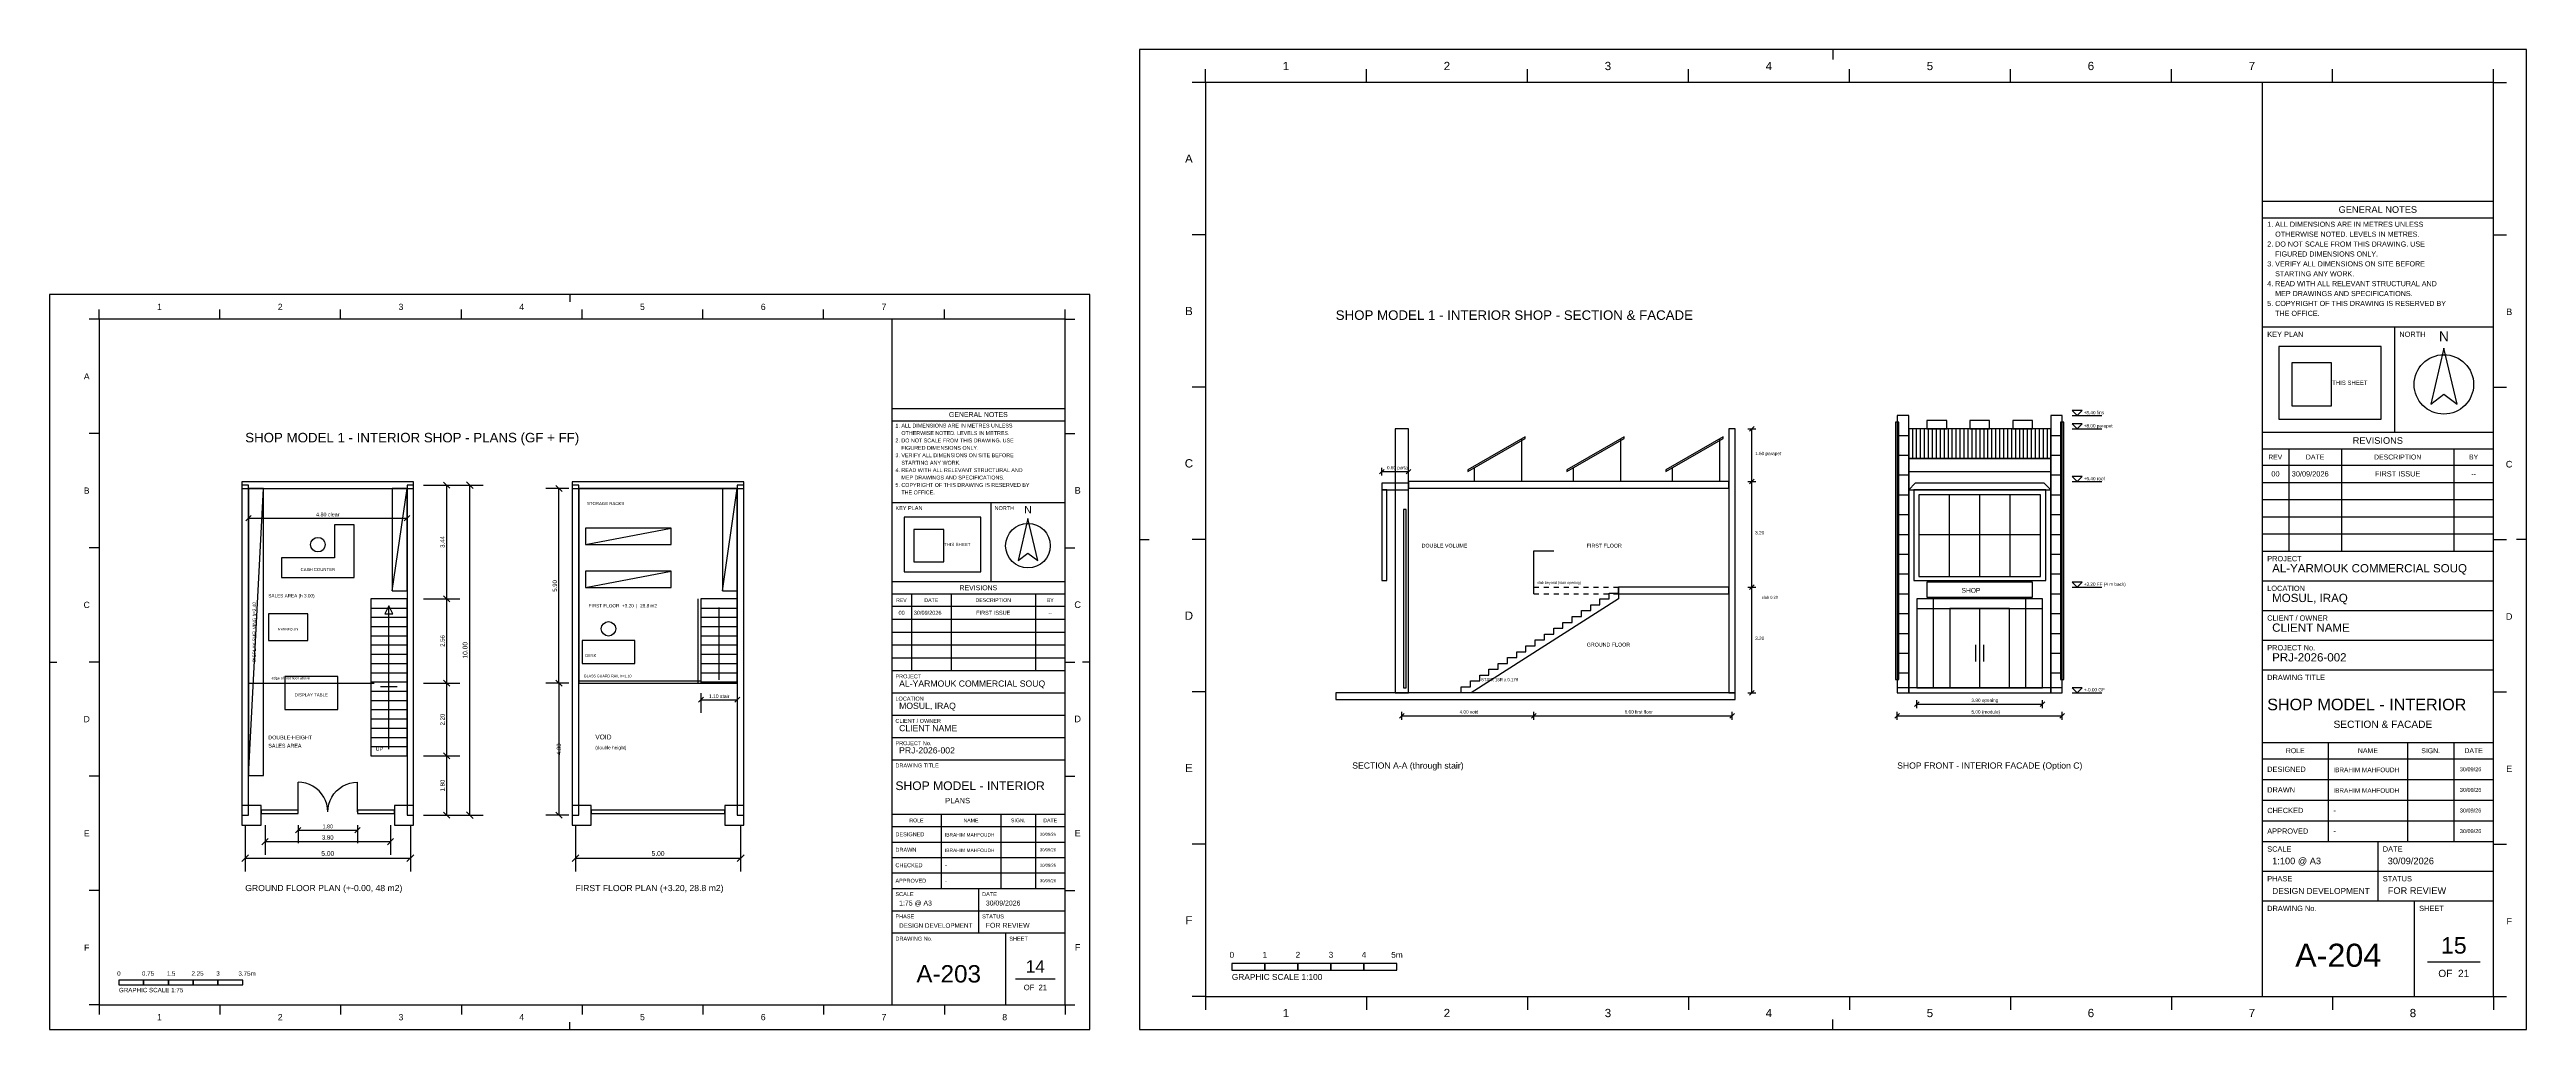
# Model space of a CAD drawing. Header units: metres. Extents: x 0 to 3661, y -5 to 371.
# Drawn here: x 3036 to 3111, y 0 to 29.7 of the extents above; entities that cross this region are included whole.
import ezdxf
from ezdxf.enums import TextEntityAlignment as Align

# ---------------------------------------------------------------- set-up
doc = ezdxf.new("R2010")
doc.units = ezdxf.units.M
doc.header["$MEASUREMENT"] = 0
for name, color, linetype in [('A-DOOR', 4, 'Continuous'), ('A-FURN', 32, 'Continuous'), ('A-GLAZ', 4, 'Continuous'), ('A-RAIL', 3, 'Continuous'), ('A-SLAB', 9, 'Continuous'), ('A-STAIR', 8, 'Continuous'), ('A-VOID', 6, 'Continuous'), ('A-WALL', 7, 'Continuous'), ('A3_FRAME', 7, 'Continuous'), ('A3_SHEET', 7, 'Continuous'), ('DIM', 1, 'Continuous'), ('F-CANOPY', 250, 'Continuous'), ('F-DIM', 8, 'Continuous'), ('F-FRAME', 250, 'Continuous'), ('F-GLASS', 4, 'Continuous'), ('F-JOINT', 252, 'Continuous'), ('F-LIGHT', 2, 'Continuous'), ('F-PV', 5, 'Continuous'), ('F-SIGN', 250, 'Continuous'), ('F-SIGNTXT', 7, 'Continuous'), ('F-SLAB', 9, 'Continuous'), ('F-STAIR', 8, 'Continuous'), ('F-STONE', 41, 'Continuous'), ('F-TEXT', 7, 'Continuous'), ('F-WOOD', 32, 'Continuous'), ('SUB', 5, 'Continuous'), ('TB_FIELDS', 7, 'Continuous'), ('TB_HEADINGS', 7, 'Continuous'), ('TB_LABELS', 7, 'Continuous'), ('TB_LINES_THICK', 7, 'Continuous'), ('TB_LINES_THIN', 7, 'Continuous'), ('TB_SYMBOLS', 7, 'Continuous'), ('TEXT', 7, 'Continuous'), ('TITLE', 1, 'Continuous')]:
    doc.layers.add(name, color=color, linetype=linetype)
doc.styles.get("Standard").update_dxf_attribs({"font": 'arial.ttf'})

msp = doc.modelspace()

# ---------------------------------------------------------------- linework, layer by layer
at = {"layer": 'A-DOOR'}
for p, q in [((3043.525, 6.593), (3043.525, 7.494)), ((3045.325, 6.593), (3045.325, 7.494))]:
    msp.add_line(p, q, dxfattribs=at)
for points in [[(3044.425, 6.593), (3044.417, 6.711), (3044.394, 6.826), (3044.356, 6.938), (3044.304, 7.043), (3044.239, 7.141), (3044.161, 7.23), (3044.073, 7.308), (3043.975, 7.373), (3043.869, 7.425), (3043.758, 7.463), (3043.642, 7.486), (3043.525, 7.494)], [(3044.425, 6.593), (3044.433, 6.711), (3044.456, 6.826), (3044.494, 6.938), (3044.546, 7.043), (3044.611, 7.141), (3044.689, 7.23), (3044.777, 7.308), (3044.875, 7.373), (3044.981, 7.425), (3045.092, 7.463), (3045.207, 7.486), (3045.325, 7.494)]]:
    msp.add_lwpolyline(points, dxfattribs=at)
at = {"layer": 'A-FURN'}
for p, q in [((3042.025, 7.694), (3042.475, 16.393)), ((3046.375, 13.293), (3046.825, 16.393)), ((3056.375, 13.293), (3056.825, 16.393)), ((3052.225, 14.694), (3054.825, 15.194)), ((3052.225, 13.393), (3054.825, 13.893))]:
    msp.add_line(p, q, dxfattribs=at)
for points in [[(3042.025, 7.694), (3042.475, 7.694), (3042.475, 16.393), (3042.025, 16.393)], [(3046.375, 13.293), (3046.825, 13.293), (3046.825, 16.393), (3046.375, 16.393)], [(3056.375, 13.293), (3056.825, 13.293), (3056.825, 16.393), (3056.375, 16.393)], [(3043.025, 13.694), (3045.225, 13.694), (3045.225, 15.293), (3044.625, 15.293), (3044.625, 14.293), (3043.025, 14.293)], [(3052.225, 14.694), (3054.825, 14.694), (3054.825, 15.194), (3052.225, 15.194)], [(3052.225, 13.393), (3054.825, 13.393), (3054.825, 13.893), (3052.225, 13.893)], [(3042.625, 11.793), (3043.825, 11.793), (3043.825, 12.594), (3042.625, 12.594)], [(3052.125, 11.094), (3053.725, 11.094), (3053.725, 11.793), (3052.125, 11.793)], [(3043.125, 9.694), (3044.725, 9.694), (3044.725, 10.694), (3043.125, 10.694)]]:
    msp.add_lwpolyline(points, close=True, dxfattribs=at)
for centre in [(3044.125, 14.694), (3052.925, 12.143)]:
    msp.add_circle(centre, 0.22, dxfattribs=at)
at = {"layer": 'A-GLAZ'}
for points in [[(3042.405, 6.543), (3043.525, 6.543), (3043.525, 6.644), (3042.405, 6.644)], [(3045.325, 6.543), (3046.445, 6.543), (3046.445, 6.644), (3045.325, 6.644)], [(3052.405, 6.543), (3056.445, 6.543), (3056.445, 6.644), (3052.405, 6.644)]]:
    msp.add_lwpolyline(points, close=True, dxfattribs=at)
at = {"layer": 'A-RAIL'}
for p, q in [((3055.645, 10.493), (3055.645, 13.053)), ((3052.025, 10.563), (3055.725, 10.563)), ((3052.025, 10.493), (3055.725, 10.493))]:
    msp.add_line(p, q, dxfattribs=at)
at = {"layer": 'A-SLAB'}
msp.add_lwpolyline([(3052.025, 10.493), (3056.825, 10.493), (3056.825, 16.393), (3052.025, 16.393)], close=True, dxfattribs=at)
at = {"layer": 'A-STAIR'}
for p, q in [((3045.725, 12.774), (3046.825, 12.774)), ((3046.275, 8.493), (3046.275, 12.793)), ((3055.725, 12.774), (3056.825, 12.774)), ((3056.275, 10.594), (3056.275, 12.793)), ((3045.725, 12.493), (3046.825, 12.493)), ((3045.725, 12.213), (3046.825, 12.213)), ((3055.725, 12.493), (3056.825, 12.493)), ((3055.725, 12.213), (3056.825, 12.213)), ((3045.725, 11.934), (3046.825, 11.934)), ((3045.725, 11.653), (3046.825, 11.653)), ((3045.725, 11.373), (3046.825, 11.373)), ((3055.725, 11.934), (3056.825, 11.934)), ((3055.725, 11.653), (3056.825, 11.653)), ((3055.725, 11.373), (3056.825, 11.373)), ((3045.725, 11.094), (3046.825, 11.094)), ((3045.725, 10.813), (3046.825, 10.813)), ((3045.725, 10.534), (3046.825, 10.534)), ((3055.725, 11.094), (3056.825, 11.094)), ((3055.725, 10.813), (3056.825, 10.813)), ((3055.725, 10.534), (3056.825, 10.534)), ((3045.725, 10.254), (3046.825, 10.254)), ((3045.725, 9.973), (3046.825, 9.973)), ((3046.025, 10.393), (3046.525, 10.393)), ((3045.725, 9.694), (3046.825, 9.694)), ((3045.725, 9.414), (3046.825, 9.414)), ((3045.725, 9.133), (3046.825, 9.133)), ((3045.725, 8.854), (3046.825, 8.854)), ((3045.725, 8.573), (3046.825, 8.573))]:
    msp.add_line(p, q, dxfattribs=at)
for points in [[(3045.725, 8.293), (3046.825, 8.293), (3046.825, 13.053), (3045.725, 13.053)], [(3046.155, 12.594), (3046.395, 12.594), (3046.275, 12.844)], [(3055.725, 10.493), (3056.825, 10.493), (3056.825, 13.053), (3055.725, 13.053)]]:
    msp.add_lwpolyline(points, close=True, dxfattribs=at)
at = {"layer": 'A-VOID'}
for p, q in [((3042.025, 10.493), (3042.225, 10.493)), ((3042.425, 10.493), (3042.625, 10.493)), ((3042.825, 10.493), (3043.025, 10.493)), ((3043.225, 10.493), (3043.425, 10.493)), ((3043.625, 10.493), (3043.825, 10.493)), ((3044.025, 10.493), (3044.225, 10.493)), ((3044.425, 10.493), (3044.625, 10.493)), ((3044.825, 10.493), (3045.025, 10.493)), ((3045.225, 10.493), (3045.425, 10.493)), ((3045.625, 10.493), (3045.825, 10.493))]:
    msp.add_line(p, q, dxfattribs=at)
msp.add_lwpolyline([(3042.025, 10.493), (3045.725, 10.493)], dxfattribs=at)
at = {"layer": 'A-WALL'}
for points in [[(3041.825, 16.393), (3047.025, 16.393), (3047.025, 16.593), (3041.825, 16.593)], [(3051.825, 16.393), (3057.025, 16.393), (3057.025, 16.593), (3051.825, 16.593)], [(3041.825, 6.494), (3042.025, 6.494), (3042.025, 16.494), (3041.825, 16.494)], [(3046.825, 6.494), (3047.025, 6.494), (3047.025, 16.494), (3046.825, 16.494)], [(3051.825, 6.494), (3052.025, 6.494), (3052.025, 16.494), (3051.825, 16.494)], [(3056.825, 6.494), (3057.025, 6.494), (3057.025, 16.494), (3056.825, 16.494)], [(3041.825, 6.194), (3042.405, 6.194), (3042.405, 6.793), (3041.825, 6.793)], [(3046.445, 6.194), (3047.025, 6.194), (3047.025, 6.793), (3046.445, 6.793)], [(3051.825, 6.194), (3052.405, 6.194), (3052.405, 6.793), (3051.825, 6.793)], [(3056.445, 6.194), (3057.025, 6.194), (3057.025, 6.793), (3056.445, 6.793)]]:
    msp.add_lwpolyline(points, close=True, dxfattribs=at)
at = {"layer": 'A3_FRAME'}
for p, q in [((3090, 29.7), (3090, 29.4)), ((3051.75, 22.275), (3051.75, 22.05)), ((3069, 14.85), (3069.3, 14.85)), ((3111, 14.85), (3110.7, 14.85)), ((3036, 11.137), (3036.225, 11.137)), ((3067.5, 11.137), (3067.275, 11.137)), ((3051.75, 0), (3051.75, 0.225)), ((3090, 0), (3090, 0.3))]:
    msp.add_line(p, q, dxfattribs=at)
for points in [[(3071, 1), (3110, 1), (3110, 28.7), (3071, 28.7)], [(3103, 1), (3110, 1), (3110, 28.7), (3103, 28.7)], [(3037.5, 0.75), (3066.75, 0.75), (3066.75, 21.525), (3037.5, 21.525)], [(3061.5, 0.75), (3066.75, 0.75), (3066.75, 21.525), (3061.5, 21.525)]]:
    msp.add_lwpolyline(points, close=True, dxfattribs=at)
at = {"layer": 'A3_SHEET'}
for points in [[(3069, 0), (3111, 0), (3111, 29.7), (3069, 29.7)], [(3036, 0), (3067.5, 0), (3067.5, 22.275), (3036, 22.275)]]:
    msp.add_lwpolyline(points, close=True, dxfattribs=at)
at = {"layer": 'DIM'}
for p, q in [((3048.118, 16.401), (3047.932, 16.586)), ((3048.828, 16.391), (3048.622, 16.596)), ((3042.025, 15.793), (3042.025, 15.893)), ((3046.825, 15.793), (3046.825, 15.893)), ((3047.325, 16.494), (3048.425, 16.494)), ((3047.325, 16.494), (3049.125, 16.494)), ((3048.025, 13.053), (3048.025, 16.494)), ((3048.725, 6.494), (3048.725, 16.494)), ((3051.725, 16.393), (3051.025, 16.393)), ((3051.518, 16.301), (3051.332, 16.486)), ((3051.425, 10.493), (3051.425, 16.393)), ((3041.943, 15.411), (3042.107, 15.576)), ((3042.025, 15.493), (3046.825, 15.493)), ((3046.743, 15.411), (3046.907, 15.576)), ((3047.325, 13.053), (3048.425, 13.053)), ((3047.325, 13.053), (3048.425, 13.053)), ((3048.118, 12.961), (3047.932, 13.146)), ((3048.118, 12.961), (3047.932, 13.146)), ((3048.025, 10.493), (3048.025, 13.053)), ((3048.118, 10.401), (3047.932, 10.586)), ((3048.118, 10.401), (3047.932, 10.586)), ((3051.518, 10.401), (3051.332, 10.586)), ((3051.332, 10.586), (3051.518, 10.401)), ((3047.325, 10.493), (3048.425, 10.493)), ((3047.325, 10.493), (3048.425, 10.493)), ((3048.025, 8.293), (3048.025, 10.493)), ((3051.725, 10.493), (3051.025, 10.493)), ((3051.725, 10.493), (3051.025, 10.493)), ((3051.425, 10.493), (3051.425, 6.494)), ((3055.648, 9.916), (3055.802, 10.071)), ((3055.725, 10.194), (3055.725, 9.594)), ((3055.725, 9.993), (3056.825, 9.993)), ((3056.748, 9.916), (3056.902, 10.071)), ((3056.825, 10.194), (3056.825, 9.594)), ((3047.325, 8.293), (3048.425, 8.293)), ((3047.325, 8.293), (3048.425, 8.293)), ((3048.118, 8.201), (3047.932, 8.386)), ((3048.118, 8.201), (3047.932, 8.386)), ((3048.025, 6.494), (3048.025, 8.293)), ((3041.925, 6.194), (3041.925, 4.793)), ((3042.525, 6.194), (3042.525, 5.293)), ((3043.443, 5.961), (3043.607, 6.126)), ((3043.525, 6.194), (3043.525, 5.644)), ((3043.525, 6.043), (3045.325, 6.043)), ((3045.243, 5.961), (3045.407, 6.126)), ((3045.325, 6.194), (3045.325, 5.644)), ((3046.325, 6.194), (3046.325, 5.293)), ((3046.925, 6.194), (3046.925, 4.793)), ((3047.325, 6.494), (3048.425, 6.494)), ((3047.325, 6.494), (3049.125, 6.494)), ((3048.118, 6.401), (3047.932, 6.586)), ((3048.828, 6.391), (3048.622, 6.596)), ((3051.725, 6.494), (3051.025, 6.494)), ((3051.332, 6.586), (3051.518, 6.401)), ((3051.925, 6.194), (3051.925, 4.793)), ((3056.925, 6.194), (3056.925, 4.793)), ((3041.822, 5.091), (3042.028, 5.296)), ((3042.432, 5.601), (3042.618, 5.786)), ((3042.525, 5.694), (3046.325, 5.694)), ((3046.232, 5.601), (3046.418, 5.786)), ((3046.822, 5.091), (3047.028, 5.296)), ((3051.822, 5.091), (3052.028, 5.296)), ((3056.822, 5.091), (3057.028, 5.296)), ((3041.925, 5.194), (3046.925, 5.194)), ((3051.925, 5.194), (3056.925, 5.194))]:
    msp.add_line(p, q, dxfattribs=at)
at = {"layer": 'F-CANOPY'}
for points in [[(3076.345, 16.356), (3077.145, 16.356), (3077.145, 16.556), (3076.345, 16.556)], [(3092.295, 16.356), (3096.595, 16.356), (3096.395, 16.556), (3092.495, 16.556)], [(3076.345, 13.606), (3076.495, 13.606), (3076.495, 16.356), (3076.345, 16.356)], [(3092.445, 13.606), (3096.445, 13.606), (3096.445, 16.356), (3092.445, 16.356)]]:
    msp.add_lwpolyline(points, close=True, dxfattribs=at)
at = {"layer": 'F-DIM'}
for p, q in [((3087.425, 18.206), (3087.665, 18.206)), ((3087.475, 18.136), (3087.615, 18.276)), ((3087.545, 16.606), (3087.545, 18.206)), ((3097.245, 18.606), (3098.145, 18.606)), ((3097.245, 18.206), (3098.145, 18.206)), ((3076.275, 16.836), (3076.415, 16.976)), ((3076.345, 16.786), (3076.345, 17.026)), ((3076.345, 16.906), (3077.145, 16.906)), ((3077.075, 16.836), (3077.215, 16.976)), ((3077.145, 16.786), (3077.145, 17.026)), ((3087.425, 16.606), (3087.665, 16.606)), ((3087.425, 16.606), (3087.665, 16.606)), ((3087.475, 16.536), (3087.615, 16.676)), ((3087.475, 16.536), (3087.615, 16.676)), ((3087.545, 13.406), (3087.545, 16.606)), ((3097.245, 16.606), (3098.145, 16.606)), ((3087.425, 13.406), (3087.665, 13.406)), ((3087.425, 13.406), (3087.665, 13.406)), ((3087.475, 13.336), (3087.615, 13.476)), ((3087.475, 13.336), (3087.615, 13.476)), ((3087.545, 10.206), (3087.545, 13.406)), ((3097.245, 13.406), (3098.145, 13.406)), ((3087.425, 10.206), (3087.665, 10.206)), ((3087.475, 10.136), (3087.615, 10.276)), ((3092.475, 9.786), (3092.615, 9.926)), ((3092.545, 9.736), (3092.545, 9.976)), ((3092.545, 9.856), (3096.345, 9.856)), ((3096.275, 9.786), (3096.415, 9.926)), ((3096.345, 9.736), (3096.345, 9.976)), ((3097.245, 10.206), (3098.145, 10.206)), ((3076.875, 9.436), (3077.015, 9.576)), ((3076.945, 9.386), (3076.945, 9.626)), ((3076.945, 9.506), (3080.945, 9.506)), ((3080.875, 9.436), (3081.015, 9.576)), ((3080.875, 9.436), (3081.015, 9.576)), ((3080.945, 9.386), (3080.945, 9.626)), ((3080.945, 9.386), (3080.945, 9.626)), ((3080.945, 9.506), (3086.945, 9.506)), ((3086.875, 9.436), (3087.015, 9.576)), ((3086.945, 9.386), (3086.945, 9.626)), ((3091.875, 9.436), (3092.015, 9.576)), ((3091.945, 9.386), (3091.945, 9.626)), ((3091.945, 9.506), (3096.945, 9.506)), ((3096.875, 9.436), (3097.015, 9.576)), ((3096.945, 9.386), (3096.945, 9.626))]:
    msp.add_line(p, q, dxfattribs=at)
for points in [[(3097.395, 18.606), (3097.545, 18.756), (3097.245, 18.756)], [(3097.395, 18.206), (3097.545, 18.356), (3097.245, 18.356)], [(3097.395, 16.606), (3097.545, 16.756), (3097.245, 16.756)], [(3097.395, 13.406), (3097.545, 13.556), (3097.245, 13.556)], [(3097.395, 10.206), (3097.545, 10.356), (3097.245, 10.356)]]:
    msp.add_lwpolyline(points, close=True, dxfattribs=at)
at = {"layer": 'F-FRAME'}
for p, q in [((3080.577, 16.606), (3080.577, 17.906)), ((3083.577, 16.606), (3083.577, 17.906)), ((3086.577, 16.606), (3086.577, 17.906)), ((3079.145, 16.606), (3079.145, 17.006)), ((3082.145, 16.606), (3082.145, 17.006)), ((3085.145, 16.606), (3085.145, 17.006)), ((3093.525, 13.726), (3093.525, 16.206)), ((3094.445, 13.726), (3094.445, 16.206)), ((3095.365, 13.726), (3095.365, 16.206)), ((3092.605, 15.006), (3096.285, 15.006)), ((3080.945, 13.406), (3080.945, 14.506)), ((3080.945, 14.506), (3081.545, 14.506)), ((3092.545, 12.756), (3096.345, 12.756)), ((3093.045, 10.356), (3093.045, 13.056)), ((3094.445, 10.356), (3094.445, 12.756)), ((3095.845, 10.356), (3095.845, 13.056)), ((3094.325, 11.156), (3094.325, 11.656)), ((3094.565, 11.156), (3094.565, 11.656))]:
    msp.add_line(p, q, dxfattribs=at)
msp.add_lwpolyline([(3093.545, 10.356), (3095.345, 10.356), (3095.345, 12.756), (3093.545, 12.756)], close=True, dxfattribs=at)
at = {"layer": 'F-GLASS'}
for points in [[(3076.995, 10.356), (3077.075, 10.356), (3077.075, 15.756), (3076.995, 15.756)], [(3092.605, 13.726), (3096.285, 13.726), (3096.285, 16.206), (3092.605, 16.206)], [(3092.545, 10.356), (3096.345, 10.356), (3096.345, 13.056), (3092.545, 13.056)]]:
    msp.add_lwpolyline(points, close=True, dxfattribs=at)
at = {"layer": 'F-JOINT'}
for p, q in [((3091.945, 18.006), (3092.295, 18.006)), ((3096.595, 18.006), (3096.945, 18.006)), ((3091.945, 17.406), (3092.295, 17.406)), ((3096.595, 17.406), (3096.945, 17.406)), ((3091.945, 16.806), (3092.295, 16.806)), ((3092.295, 16.906), (3096.595, 16.906)), ((3096.595, 16.806), (3096.945, 16.806)), ((3091.945, 16.206), (3092.295, 16.206)), ((3096.595, 16.206), (3096.945, 16.206)), ((3091.945, 15.606), (3092.295, 15.606)), ((3091.945, 15.006), (3092.295, 15.006)), ((3096.595, 15.606), (3096.945, 15.606)), ((3096.595, 15.006), (3096.945, 15.006)), ((3091.945, 14.406), (3092.295, 14.406)), ((3096.595, 14.406), (3096.945, 14.406)), ((3091.945, 13.806), (3092.295, 13.806)), ((3096.595, 13.806), (3096.945, 13.806)), ((3091.945, 13.206), (3092.295, 13.206)), ((3096.595, 13.206), (3096.945, 13.206)), ((3091.945, 12.606), (3092.295, 12.606)), ((3091.945, 12.006), (3092.295, 12.006)), ((3096.595, 12.606), (3096.945, 12.606)), ((3096.595, 12.006), (3096.945, 12.006)), ((3091.945, 11.406), (3092.295, 11.406)), ((3096.595, 11.406), (3096.945, 11.406)), ((3091.945, 10.806), (3092.295, 10.806)), ((3096.595, 10.806), (3096.945, 10.806))]:
    msp.add_line(p, q, dxfattribs=at)
at = {"layer": 'F-LIGHT'}
for points in [[(3091.895, 10.606), (3091.995, 10.606), (3091.995, 18.406), (3091.895, 18.406)], [(3096.895, 10.606), (3096.995, 10.606), (3096.995, 18.406), (3096.895, 18.406)]]:
    msp.add_lwpolyline(points, close=True, dxfattribs=at)
at = {"layer": 'F-PV'}
for points in [[(3078.945, 16.906), (3080.677, 17.906), (3080.677, 17.966), (3078.945, 16.966)], [(3081.945, 16.906), (3083.677, 17.906), (3083.677, 17.966), (3081.945, 16.966)], [(3084.945, 16.906), (3086.677, 17.906), (3086.677, 17.966), (3084.945, 16.966)]]:
    msp.add_lwpolyline(points, close=True, dxfattribs=at)
at = {"layer": 'F-SIGN'}
msp.add_lwpolyline([(3092.845, 13.106), (3096.045, 13.106), (3096.045, 13.556), (3092.845, 13.556)], close=True, dxfattribs=at)
at = {"layer": 'F-SLAB'}
for p, q in [((3080.945, 13.406), (3081.096, 13.406)), ((3080.945, 13.206), (3080.945, 13.406)), ((3080.945, 13.206), (3081.096, 13.206)), ((3081.246, 13.406), (3081.397, 13.406)), ((3081.246, 13.206), (3081.397, 13.206)), ((3081.547, 13.406), (3081.698, 13.406)), ((3081.547, 13.206), (3081.698, 13.206)), ((3081.849, 13.406), (3081.999, 13.406)), ((3081.849, 13.206), (3081.999, 13.206)), ((3082.15, 13.406), (3082.3, 13.406)), ((3082.15, 13.206), (3082.3, 13.206)), ((3082.451, 13.406), (3082.602, 13.406)), ((3082.451, 13.206), (3082.602, 13.206)), ((3082.752, 13.406), (3082.903, 13.406)), ((3082.752, 13.206), (3082.903, 13.206)), ((3083.053, 13.406), (3083.204, 13.406)), ((3083.053, 13.206), (3083.204, 13.206)), ((3083.354, 13.406), (3083.505, 13.406)), ((3083.354, 13.206), (3083.505, 13.206))]:
    msp.add_line(p, q, dxfattribs=at)
for points in [[(3077.145, 16.406), (3086.845, 16.406), (3086.845, 16.606), (3077.145, 16.606)], [(3083.505, 13.206), (3086.845, 13.206), (3086.845, 13.406), (3083.505, 13.406)], [(3074.945, 10.006), (3087.045, 10.006), (3087.045, 10.206), (3074.945, 10.206)]]:
    msp.add_lwpolyline(points, close=True, dxfattribs=at)
at = {"layer": 'F-STAIR'}
msp.add_lwpolyline([(3078.745, 10.206), (3078.745, 10.384), (3079.025, 10.384), (3079.025, 10.562), (3079.305, 10.562), (3079.305, 10.739), (3079.585, 10.739), (3079.585, 10.917), (3079.865, 10.917), (3079.865, 11.095), (3080.145, 11.095), (3080.145, 11.273), (3080.425, 11.273), (3080.425, 11.45), (3080.705, 11.45), (3080.705, 11.628), (3080.985, 11.628), (3080.985, 11.806), (3081.265, 11.806), (3081.265, 11.984), (3081.545, 11.984), (3081.545, 12.162), (3081.825, 12.162), (3081.825, 12.339), (3082.105, 12.339), (3082.105, 12.517), (3082.385, 12.517), (3082.385, 12.695), (3082.665, 12.695), (3082.665, 12.873), (3082.945, 12.873), (3082.945, 13.05), (3083.225, 13.05), (3083.225, 13.228), (3083.505, 13.228), (3083.505, 13.406), (3083.505, 13.056), (3079.045, 10.206)], close=True, dxfattribs=at)
at = {"layer": 'F-STONE'}
for points in [[(3076.745, 10.206), (3077.145, 10.206), (3077.145, 18.206), (3076.745, 18.206)], [(3086.845, 10.206), (3087.045, 10.206), (3087.045, 18.206), (3086.845, 18.206)], [(3091.945, 10.206), (3092.295, 10.206), (3092.295, 18.606), (3091.945, 18.606)], [(3096.595, 10.206), (3096.945, 10.206), (3096.945, 18.606), (3096.595, 18.606)], [(3092.295, 10.206), (3096.595, 10.206), (3096.595, 17.306), (3092.295, 17.306)], [(3091.945, 10.206), (3096.945, 10.206), (3096.945, 10.356), (3091.945, 10.356)]]:
    msp.add_lwpolyline(points, close=True, dxfattribs=at)
at = {"layer": 'F-WOOD'}
for p, q in [((3092.415, 17.306), (3092.415, 18.206)), ((3092.535, 17.306), (3092.535, 18.206)), ((3092.655, 17.306), (3092.655, 18.206)), ((3092.775, 17.306), (3092.775, 18.206)), ((3092.895, 17.306), (3092.895, 18.206)), ((3093.015, 17.306), (3093.015, 18.206)), ((3093.135, 17.306), (3093.135, 18.206)), ((3093.255, 17.306), (3093.255, 18.206)), ((3093.375, 17.306), (3093.375, 18.206)), ((3093.495, 17.306), (3093.495, 18.206)), ((3093.615, 17.306), (3093.615, 18.206)), ((3093.735, 17.306), (3093.735, 18.206)), ((3093.855, 17.306), (3093.855, 18.206)), ((3093.975, 17.306), (3093.975, 18.206)), ((3094.095, 17.306), (3094.095, 18.206)), ((3094.215, 17.306), (3094.215, 18.206)), ((3094.335, 17.306), (3094.335, 18.206)), ((3094.455, 17.306), (3094.455, 18.206)), ((3094.575, 17.306), (3094.575, 18.206)), ((3094.695, 17.306), (3094.695, 18.206)), ((3094.815, 17.306), (3094.815, 18.206)), ((3094.935, 17.306), (3094.935, 18.206)), ((3095.055, 17.306), (3095.055, 18.206)), ((3095.175, 17.306), (3095.175, 18.206)), ((3095.295, 17.306), (3095.295, 18.206)), ((3095.415, 17.306), (3095.415, 18.206)), ((3095.535, 17.306), (3095.535, 18.206)), ((3095.655, 17.306), (3095.655, 18.206)), ((3095.775, 17.306), (3095.775, 18.206)), ((3095.895, 17.306), (3095.895, 18.206)), ((3096.015, 17.306), (3096.015, 18.206)), ((3096.135, 17.306), (3096.135, 18.206)), ((3096.255, 17.306), (3096.255, 18.206)), ((3096.375, 17.306), (3096.375, 18.206)), ((3096.495, 17.306), (3096.495, 18.206))]:
    msp.add_line(p, q, dxfattribs=at)
for points in [[(3092.295, 17.306), (3096.595, 17.306), (3096.595, 18.206), (3092.295, 18.206)], [(3092.845, 18.206), (3093.445, 18.206), (3093.445, 18.456), (3092.845, 18.456)], [(3094.145, 18.206), (3094.745, 18.206), (3094.745, 18.456), (3094.145, 18.456)], [(3095.445, 18.206), (3096.045, 18.206), (3096.045, 18.456), (3095.445, 18.456)]]:
    msp.add_lwpolyline(points, close=True, dxfattribs=at)
at = {"layer": 'TB_LINES_THICK'}
for p, q in [((3103, 25.1), (3110, 25.1)), ((3103, 21.3), (3110, 21.3)), ((3061.5, 18.825), (3066.75, 18.825)), ((3103, 18.1), (3110, 18.1)), ((3061.5, 15.975), (3066.75, 15.975)), ((3103, 14.5), (3110, 14.5)), ((3061.5, 13.575), (3066.75, 13.575)), ((3061.5, 10.875), (3066.75, 10.875)), ((3103, 10.9), (3110, 10.9)), ((3103, 8.7), (3110, 8.7)), ((3061.5, 8.175), (3066.75, 8.175)), ((3061.5, 6.525), (3066.75, 6.525)), ((3103, 5.7), (3110, 5.7)), ((3061.5, 4.275), (3066.75, 4.275)), ((3103, 3.9), (3110, 3.9)), ((3061.5, 2.925), (3066.75, 2.925))]:
    msp.add_line(p, q, dxfattribs=at)
at = {"layer": 'TB_LINES_THIN'}
for p, q in [((3071, 28.7), (3070.6, 28.7)), ((3071, 28.7), (3071, 29.1)), ((3075.875, 28.7), (3075.875, 29.1)), ((3080.75, 28.7), (3080.75, 29.1)), ((3085.625, 28.7), (3085.625, 29.1)), ((3090.5, 28.7), (3090.5, 29.1)), ((3095.375, 28.7), (3095.375, 29.1)), ((3100.25, 28.7), (3100.25, 29.1)), ((3105.125, 28.7), (3105.125, 29.1)), ((3110, 28.7), (3110, 29.1)), ((3110, 28.7), (3110.4, 28.7)), ((3071, 24.083), (3070.6, 24.083)), ((3103, 24.6), (3110, 24.6)), ((3110, 24.083), (3110.4, 24.083)), ((3037.5, 21.525), (3037.5, 21.825)), ((3041.156, 21.525), (3041.156, 21.825)), ((3044.812, 21.525), (3044.812, 21.825)), ((3048.469, 21.525), (3048.469, 21.825)), ((3052.125, 21.525), (3052.125, 21.825)), ((3055.781, 21.525), (3055.781, 21.825)), ((3059.438, 21.525), (3059.438, 21.825)), ((3063.094, 21.525), (3063.094, 21.825)), ((3066.75, 21.525), (3066.75, 21.825)), ((3037.5, 21.525), (3037.2, 21.525)), ((3066.75, 21.525), (3067.05, 21.525)), ((3107, 21.3), (3107, 18.1)), ((3071, 19.467), (3070.6, 19.467)), ((3110, 19.467), (3110.4, 19.467)), ((3037.5, 18.062), (3037.2, 18.062)), ((3061.5, 18.45), (3066.75, 18.45)), ((3066.75, 18.062), (3067.05, 18.062)), ((3103, 17.6), (3110, 17.6)), ((3103.8, 17.6), (3103.8, 14.5)), ((3105.4, 17.6), (3105.4, 14.5)), ((3108.8, 17.6), (3108.8, 14.5)), ((3103, 17.1), (3110, 17.1)), ((3103, 16.58), (3110, 16.58)), ((3064.5, 15.975), (3064.5, 13.575)), ((3103, 16.06), (3110, 16.06)), ((3103, 15.54), (3110, 15.54)), ((3103, 15.02), (3110, 15.02)), ((3037.5, 14.6), (3037.2, 14.6)), ((3066.75, 14.6), (3067.05, 14.6)), ((3071, 14.85), (3070.6, 14.85)), ((3110, 14.85), (3110.4, 14.85)), ((3103, 13.6), (3110, 13.6)), ((3061.5, 13.2), (3066.75, 13.2)), ((3061.5, 12.825), (3066.75, 12.825)), ((3062.1, 13.2), (3062.1, 10.875)), ((3063.3, 13.2), (3063.3, 10.875)), ((3065.85, 13.2), (3065.85, 10.875)), ((3061.5, 12.435), (3066.75, 12.435)), ((3061.5, 12.045), (3066.75, 12.045)), ((3103, 12.7), (3110, 12.7)), ((3061.5, 11.655), (3066.75, 11.655)), ((3061.5, 11.265), (3066.75, 11.265)), ((3103, 11.8), (3110, 11.8)), ((3037.5, 11.137), (3037.2, 11.137)), ((3066.75, 11.137), (3067.05, 11.137)), ((3061.5, 10.2), (3066.75, 10.2)), ((3071, 10.233), (3070.6, 10.233)), ((3110, 10.233), (3110.4, 10.233)), ((3061.5, 9.525), (3066.75, 9.525)), ((3061.5, 8.85), (3066.75, 8.85)), ((3105, 8.7), (3105, 5.7)), ((3107.4, 8.7), (3107.4, 5.7)), ((3108.8, 8.7), (3108.8, 5.7)), ((3037.5, 7.675), (3037.2, 7.675)), ((3066.75, 7.675), (3067.05, 7.675)), ((3103, 8.2), (3110, 8.2)), ((3103, 7.575), (3110, 7.575)), ((3103, 6.95), (3110, 6.95)), ((3061.5, 6.15), (3066.75, 6.15)), ((3063, 6.525), (3063, 4.275)), ((3064.8, 6.525), (3064.8, 4.275)), ((3065.85, 6.525), (3065.85, 4.275)), ((3103, 6.325), (3110, 6.325)), ((3061.5, 5.681), (3066.75, 5.681)), ((3071, 5.617), (3070.6, 5.617)), ((3106.5, 5.7), (3106.5, 3.9)), ((3110, 5.617), (3110.4, 5.617)), ((3061.5, 5.213), (3066.75, 5.213)), ((3061.5, 4.744), (3066.75, 4.744)), ((3103, 4.8), (3110, 4.8)), ((3037.5, 4.213), (3037.2, 4.213)), ((3064.125, 4.275), (3064.125, 2.925)), ((3066.75, 4.213), (3067.05, 4.213)), ((3107.6, 3.9), (3107.6, 1)), ((3061.5, 3.6), (3066.75, 3.6)), ((3064.95, 2.925), (3064.95, 0.75)), ((3065.25, 1.538), (3066.45, 1.538)), ((3108, 2.05), (3109.6, 2.05)), ((3037.5, 0.75), (3037.2, 0.75)), ((3037.5, 0.75), (3037.5, 0.45)), ((3041.156, 0.75), (3041.156, 0.45)), ((3044.812, 0.75), (3044.812, 0.45)), ((3048.469, 0.75), (3048.469, 0.45)), ((3052.125, 0.75), (3052.125, 0.45)), ((3055.781, 0.75), (3055.781, 0.45)), ((3059.438, 0.75), (3059.438, 0.45)), ((3063.094, 0.75), (3063.094, 0.45)), ((3066.75, 0.75), (3066.75, 0.45)), ((3066.75, 0.75), (3067.05, 0.75)), ((3071, 1), (3070.6, 1)), ((3071, 1), (3071, 0.6)), ((3075.875, 1), (3075.875, 0.6)), ((3080.75, 1), (3080.75, 0.6)), ((3085.625, 1), (3085.625, 0.6)), ((3090.5, 1), (3090.5, 0.6)), ((3095.375, 1), (3095.375, 0.6)), ((3100.25, 1), (3100.25, 0.6)), ((3105.125, 1), (3105.125, 0.6)), ((3110, 1), (3110, 0.6)), ((3110, 1), (3110.4, 1))]:
    msp.add_line(p, q, dxfattribs=at)
for points in [[(3103.5, 18.5), (3106.6, 18.5), (3106.6, 20.7), (3103.5, 20.7)], [(3103.9, 18.9), (3105.1, 18.9), (3105.1, 20.2), (3103.9, 20.2)], [(3061.875, 13.875), (3064.2, 13.875), (3064.2, 15.525), (3061.875, 15.525)], [(3062.175, 14.175), (3063.075, 14.175), (3063.075, 15.15), (3062.175, 15.15)]]:
    msp.add_lwpolyline(points, close=True, dxfattribs=at)
at = {"layer": 'TB_SYMBOLS'}
for points in [[(3108.5, 20.65), (3108.1, 18.95), (3108.5, 19.25), (3108.9, 18.95)], [(3065.625, 15.488), (3065.325, 14.213), (3065.625, 14.438), (3065.925, 14.213)], [(3038.1, 1.35), (3038.85, 1.35), (3038.85, 1.5), (3038.1, 1.5)], [(3038.85, 1.35), (3039.6, 1.35), (3039.6, 1.5), (3038.85, 1.5)], [(3039.6, 1.35), (3040.35, 1.35), (3040.35, 1.5), (3039.6, 1.5)], [(3040.35, 1.35), (3041.1, 1.35), (3041.1, 1.5), (3040.35, 1.5)], [(3041.1, 1.35), (3041.85, 1.35), (3041.85, 1.5), (3041.1, 1.5)], [(3071.8, 1.8), (3072.8, 1.8), (3072.8, 2), (3071.8, 2)], [(3072.8, 1.8), (3073.8, 1.8), (3073.8, 2), (3072.8, 2)], [(3073.8, 1.8), (3074.8, 1.8), (3074.8, 2), (3073.8, 2)], [(3074.8, 1.8), (3075.8, 1.8), (3075.8, 2), (3074.8, 2)], [(3075.8, 1.8), (3076.8, 1.8), (3076.8, 2), (3075.8, 2)]]:
    msp.add_lwpolyline(points, close=True, dxfattribs=at)
for centre, radius in [((3108.5, 19.55), 0.9), ((3065.625, 14.662), 0.675)]:
    msp.add_circle(centre, radius, dxfattribs=at)

# ---------------------------------------------------------------- texts
at = {"layer": 'A-RAIL'}
msp.add_text('GLASS GUARD RAIL h=1.10', height=0.0792, dxfattribs=at).set_placement((3052.175, 10.674))
at = {"layer": 'A-VOID'}
for s, height, p in [('edge of first floor above', 0.0792, (3042.725, 10.614)), ('VOID', 0.144, (3052.525, 8.793)), ('(double height)', 0.1008, (3052.525, 8.493))]:
    msp.add_text(s, height=height, dxfattribs=at).set_placement(p)
at = {"layer": 'DIM'}
for s, height, p in [('4.80 clear', 0.1152, (3044.425, 15.55)), ('1.10 stair', 0.108, (3056.275, 10.046)), ('1.80', 0.1152, (3044.425, 6.099)), ('5.00', 0.144, (3044.425, 5.263)), ('3.80', 0.1296, (3044.425, 5.756)), ('5.00', 0.144, (3054.425, 5.263))]:
    msp.add_text(s, height=height, dxfattribs=at).set_placement(p, align=Align.CENTER)
for s, height, p in [('3.44', 0.1296, (3047.962, 14.774)), ('5.90', 0.1296, (3051.362, 13.444)), ('2.56', 0.1296, (3047.962, 11.774)), ('10.00', 0.144, (3048.655, 11.493)), ('2.20', 0.1296, (3047.962, 9.393)), ('4.00', 0.1296, (3051.488, 8.493)), ('1.80', 0.1296, (3047.962, 7.394))]:
    msp.add_text(s, height=height, rotation=90, dxfattribs=at).set_placement(p, align=Align.CENTER)
at = {"layer": 'F-DIM'}
for s, height, p in [('+8.40 fins', 0.1008, (3097.595, 18.646)), ('+8.00 parapet', 0.1008, (3097.595, 18.246)), ('1.60 parapet', 0.1008, (3087.645, 17.406)), ('0.60 portal', 0.1008, (3076.495, 16.976)), ('+6.40 roof', 0.1008, (3097.595, 16.646)), ('3.20', 0.1008, (3087.645, 15.006)), ('slab beyond (stair opening)', 0.0792, (3081.045, 13.506)), ('+3.20 FF (4 m back)', 0.1008, (3097.595, 13.446)), ('slab 0.20', 0.0864, (3087.845, 13.056)), ('3.20', 0.1008, (3087.645, 11.806)), ('3.80 opening', 0.1008, (3094.195, 9.926)), ('+-0.00 GF', 0.1008, (3097.595, 10.246)), ('4.00 void', 0.1008, (3078.695, 9.576)), ('6.00 first floor', 0.1008, (3083.695, 9.576)), ('5.00 (module)', 0.1008, (3094.195, 9.576))]:
    msp.add_text(s, height=height, dxfattribs=at).set_placement(p)
at = {"layer": 'F-SIGNTXT'}
msp.add_text('SHOP', height=0.144, dxfattribs=at).set_placement((3093.895, 13.236))
at = {"layer": 'F-TEXT'}
for s, height, p in [('DOUBLE VOLUME', 0.1152, (3077.545, 14.606)), ('FIRST FLOOR', 0.1152, (3082.545, 14.606)), ('GROUND FLOOR', 0.1152, (3082.545, 11.606)), ('STAIR 18R x 0.178', 0.0936, (3079.345, 10.556))]:
    msp.add_text(s, height=height, dxfattribs=at).set_placement(p)
at = {"layer": 'SUB'}
for s, height, p in [('SALES AREA (h 3.00)', 0.1008, (3042.625, 13.094)), ('FIRST FLOOR  +3.20  |  28.8 m2', 0.1008, (3052.325, 12.793)), ('SALES AREA', 0.1152, (3042.625, 8.543)), ('DOUBLE-HEIGHT', 0.1152, (3042.625, 8.793))]:
    msp.add_text(s, height=height, dxfattribs=at).set_placement(p)
at = {"layer": 'TB_FIELDS'}
for s, height, p in [('1. ALL DIMENSIONS ARE IN METRES UNLESS', 0.155, (3103.15, 24.326)), ('    OTHERWISE NOTED. LEVELS IN METRES.', 0.155, (3103.15, 24.026)), ('3. VERIFY ALL DIMENSIONS ON SITE BEFORE', 0.155, (3103.15, 23.126)), ('2. DO NOT SCALE FROM THIS DRAWING. USE', 0.155, (3103.15, 23.726)), ('    FIGURED DIMENSIONS ONLY.', 0.155, (3103.15, 23.426)), ('4. READ WITH ALL RELEVANT STRUCTURAL AND', 0.155, (3103.15, 22.526)), ('    STARTING ANY WORK.', 0.155, (3103.15, 22.826)), ('5. COPYRIGHT OF THIS DRAWING IS RESERVED BY', 0.155, (3103.15, 21.926)), ('    THE OFFICE.', 0.155, (3103.15, 21.626)), ('    MEP DRAWINGS AND SPECIFICATIONS.', 0.155, (3103.15, 22.226)), ('1. ALL DIMENSIONS ARE IN METRES UNLESS', 0.1162, (3061.613, 18.244)), ('    OTHERWISE NOTED. LEVELS IN METRES.', 0.1162, (3061.613, 18.019)), ('3. VERIFY ALL DIMENSIONS ON SITE BEFORE', 0.1162, (3061.613, 17.344)), ('2. DO NOT SCALE FROM THIS DRAWING. USE', 0.1162, (3061.613, 17.794)), ('    FIGURED DIMENSIONS ONLY.', 0.1162, (3061.613, 17.569)), ('4. READ WITH ALL RELEVANT STRUCTURAL AND', 0.1162, (3061.613, 16.894)), ('5. COPYRIGHT OF THIS DRAWING IS RESERVED BY', 0.1162, (3061.613, 16.444)), ('    STARTING ANY WORK.', 0.1162, (3061.613, 17.119)), ('    MEP DRAWINGS AND SPECIFICATIONS.', 0.1162, (3061.613, 16.669)), ('00', 0.16, (3103.276, 16.76)), ('30/09/2026', 0.16, (3103.892, 16.76)), ('FIRST ISSUE', 0.16, (3106.411, 16.76)), ('--', 0.16, (3109.326, 16.76)), ('    THE OFFICE.', 0.1162, (3061.613, 16.219)), ('AL-YARMOUK COMMERCIAL SOUQ', 0.25, (3103.3, 13.854)), ('MOSUL, IRAQ', 0.25, (3103.3, 12.954)), ('00', 0.12, (3061.707, 12.57)), ('30/09/2026', 0.12, (3062.169, 12.57)), ('FIRST ISSUE', 0.12, (3064.058, 12.57)), ('--', 0.12, (3066.244, 12.57)), ('CLIENT NAME', 0.25, (3103.3, 12.054)), ('PRJ-2026-002', 0.25, (3103.3, 11.154)), ('AL-YARMOUK COMMERCIAL SOUQ', 0.1875, (3061.725, 10.39)), ('MOSUL, IRAQ', 0.1875, (3061.725, 9.716)), ('CLIENT NAME', 0.1875, (3061.725, 9.04)), ('SECTION & FACADE', 0.22, (3105.159, 9.14)), ('PRJ-2026-002', 0.1875, (3061.725, 8.366)), ('IBRAHIM MAHFOUDH', 0.1399, (3105.15, 7.798)), ('30/09/26', 0.12, (3108.981, 7.827)), ('PLANS', 0.165, (3063.119, 6.855)), ('IBRAHIM MAHFOUDH', 0.1399, (3105.15, 7.173)), ('30/09/26', 0.12, (3108.981, 7.202)), ('-', 0.18, (3105.15, 6.548)), ('-', 0.18, (3105.15, 5.923)), ('30/09/26', 0.12, (3108.981, 6.577)), ('30/09/26', 0.12, (3108.981, 5.952)), ('IBRAHIM MAHFOUDH', 0.1049, (3063.113, 5.848)), ('IBRAHIM MAHFOUDH', 0.1049, (3063.113, 5.379)), ('30/09/26', 0.09, (3065.986, 5.871)), ('30/09/26', 0.09, (3065.986, 5.402)), ('-', 0.135, (3063.113, 4.911)), ('-', 0.135, (3063.113, 4.442)), ('30/09/26', 0.09, (3065.986, 4.933)), ('30/09/26', 0.09, (3065.986, 4.464)), ('1:100 @ A3', 0.2, (3103.3, 5.009)), ('30/09/2026', 0.2, (3106.8, 5.009)), ('1:75 @ A3', 0.15, (3061.725, 3.757)), ('30/09/2026', 0.15, (3064.35, 3.757)), ('DESIGN DEVELOPMENT', 0.1813, (3103.3, 4.109)), ('FOR REVIEW', 0.2, (3106.8, 4.109)), ('DESIGN DEVELOPMENT', 0.136, (3061.725, 3.082)), ('FOR REVIEW', 0.15, (3064.35, 3.082)), ('OF  21', 0.22, (3108.33, 1.59)), ('OF  21', 0.165, (3065.498, 1.192))]:
    msp.add_text(s, height=height, dxfattribs=at).set_placement(p)
at = {"layer": 'TB_HEADINGS'}
for s, height, p in [('GENERAL NOTES', 0.2, (3105.312, 24.75)), ('GENERAL NOTES', 0.15, (3063.234, 18.562)), ('REVISIONS', 0.2, (3105.739, 17.75)), ('REVISIONS', 0.15, (3063.554, 13.312)), ('SHOP MODEL - INTERIOR', 0.35, (3103.15, 9.675)), ('SHOP MODEL - INTERIOR', 0.2625, (3061.613, 7.256)), ('A-204', 0.7, (3103.996, 1.9)), ('15', 0.5, (3108.412, 2.3)), ('A-203', 0.525, (3062.247, 1.425)), ('14', 0.375, (3065.559, 1.725))]:
    msp.add_text(s, height=height, dxfattribs=at).set_placement(p)
at = {"layer": 'TB_LABELS'}
for s, height, p in [('1', 0.25, (3073.34, 29.075)), ('2', 0.25, (3078.215, 29.075)), ('3', 0.25, (3083.09, 29.075)), ('4', 0.25, (3087.965, 29.075)), ('5', 0.25, (3092.84, 29.075)), ('6', 0.25, (3097.715, 29.075)), ('7', 0.25, (3102.59, 29.075)), ('A', 0.25, (3070.383, 26.267)), ('1', 0.188, (3039.255, 21.806)), ('2', 0.188, (3042.912, 21.806)), ('3', 0.188, (3046.568, 21.806)), ('4', 0.188, (3050.224, 21.806)), ('5', 0.188, (3053.88, 21.806)), ('6', 0.188, (3057.537, 21.806)), ('7', 0.188, (3061.193, 21.806)), ('B', 0.25, (3070.383, 21.65)), ('B', 0.2, (3110.383, 21.65)), ('KEY PLAN', 0.16, (3103.15, 20.99)), ('NORTH', 0.16, (3107.15, 20.99)), ('A', 0.188, (3037.038, 19.7)), ('THIS SHEET', 0.13, (3105.115, 19.535)), ('C', 0.25, (3070.374, 17.033)), ('REV', 0.1458, (3103.185, 17.275)), ('DATE', 0.15, (3104.321, 17.275)), ('DESCRIPTION', 0.15, (3106.384, 17.275)), ('BY', 0.15, (3109.26, 17.275)), ('C', 0.2, (3110.374, 17.033)), ('B', 0.188, (3037.038, 16.238)), ('KEY PLAN', 0.12, (3061.613, 15.742)), ('NORTH', 0.12, (3064.613, 15.742)), ('B', 0.2, (3067.038, 16.238)), ('THIS SHEET', 0.0975, (3063.086, 14.651)), ('PROJECT', 0.16, (3103.15, 14.19)), ('C', 0.188, (3037.03, 12.775)), ('REV', 0.1093, (3061.638, 12.956)), ('DATE', 0.1125, (3062.49, 12.956)), ('DESCRIPTION', 0.1125, (3064.038, 12.956)), ('BY', 0.1125, (3066.195, 12.956)), ('C', 0.2, (3067.03, 12.775)), ('LOCATION', 0.16, (3103.15, 13.29)), ('D', 0.25, (3070.374, 12.417)), ('CLIENT / OWNER', 0.16, (3103.15, 12.39)), ('D', 0.2, (3110.374, 12.417)), ('PROJECT No.', 0.16, (3103.15, 11.49)), ('PROJECT', 0.12, (3061.613, 10.643)), ('DRAWING TITLE', 0.16, (3103.15, 10.59)), ('LOCATION', 0.12, (3061.613, 9.967)), ('D', 0.188, (3037.03, 9.312)), ('CLIENT / OWNER', 0.12, (3061.613, 9.293)), ('D', 0.2, (3067.03, 9.312)), ('PROJECT No.', 0.12, (3061.613, 8.617)), ('ROLE', 0.15, (3103.715, 8.375)), ('NAME', 0.15, (3105.897, 8.375)), ('SIGN.', 0.15, (3107.815, 8.375)), ('DATE', 0.15, (3109.121, 8.375)), ('DRAWING TITLE', 0.12, (3061.613, 7.942)), ('E', 0.25, (3070.383, 7.8)), ('DESIGNED', 0.16, (3103.15, 7.808)), ('E', 0.2, (3110.383, 7.8)), ('DRAWN', 0.16, (3103.15, 7.183)), ('E', 0.188, (3037.038, 5.85)), ('ROLE', 0.1125, (3062.036, 6.281)), ('NAME', 0.1125, (3063.673, 6.281)), ('SIGN.', 0.1125, (3065.111, 6.281)), ('DATE', 0.1125, (3066.09, 6.281)), ('E', 0.2, (3067.038, 5.85)), ('APPROVED', 0.16, (3103.15, 5.933)), ('CHECKED', 0.16, (3103.15, 6.558)), ('DESIGNED', 0.12, (3061.613, 5.856)), ('DRAWN', 0.12, (3061.613, 5.387)), ('SCALE', 0.16, (3103.15, 5.39)), ('DATE', 0.16, (3106.65, 5.39)), ('APPROVED', 0.12, (3061.613, 4.449)), ('CHECKED', 0.12, (3061.613, 4.918)), ('PHASE', 0.16, (3103.15, 4.49)), ('STATUS', 0.16, (3106.65, 4.49)), ('SCALE', 0.12, (3061.613, 4.043)), ('DATE', 0.12, (3064.238, 4.043)), ('DRAWING No.', 0.16, (3103.15, 3.59)), ('SHEET', 0.16, (3107.75, 3.59)), ('PHASE', 0.12, (3061.613, 3.368)), ('STATUS', 0.12, (3064.238, 3.368)), ('F', 0.25, (3070.393, 3.183)), ('F', 0.2, (3110.393, 3.183)), ('F', 0.188, (3037.045, 2.388)), ('DRAWING No.', 0.12, (3061.613, 2.692)), ('SHEET', 0.12, (3065.062, 2.692)), ('F', 0.2, (3067.045, 2.388)), ('0', 0.18, (3071.73, 2.173)), ('1', 0.18, (3072.73, 2.173)), ('2', 0.18, (3073.73, 2.173)), ('3', 0.18, (3074.73, 2.173)), ('4', 0.18, (3075.73, 2.173)), ('5m', 0.18, (3076.625, 2.173)), ('0', 0.135, (3038.048, 1.63)), ('0.75', 0.135, (3038.798, 1.63)), ('1.5', 0.135, (3039.548, 1.63)), ('2.25', 0.135, (3040.298, 1.63)), ('3', 0.135, (3041.048, 1.63)), ('3.75m', 0.135, (3041.719, 1.63)), ('GRAPHIC SCALE 1:100', 0.18, (3071.8, 1.503)), ('GRAPHIC SCALE 1:75', 0.135, (3038.1, 1.127)), ('1', 0.188, (3039.255, 0.281)), ('2', 0.188, (3042.912, 0.281)), ('3', 0.188, (3046.568, 0.281)), ('4', 0.188, (3050.224, 0.281)), ('5', 0.188, (3053.88, 0.281)), ('6', 0.188, (3057.537, 0.281)), ('7', 0.188, (3061.193, 0.281)), ('8', 0.188, (3064.849, 0.281)), ('1', 0.25, (3073.34, 0.375)), ('2', 0.25, (3078.215, 0.375)), ('3', 0.25, (3083.09, 0.375)), ('4', 0.25, (3087.965, 0.375)), ('5', 0.25, (3092.84, 0.375)), ('6', 0.25, (3097.715, 0.375)), ('7', 0.25, (3102.59, 0.375)), ('8', 0.25, (3107.465, 0.375))]:
    msp.add_text(s, height=height, dxfattribs=at).set_placement(p)
at = {"layer": 'TB_SYMBOLS'}
for height, p in [(0.3, (3108.349, 20.859)), (0.225, (3065.512, 15.644))]:
    msp.add_text('N', height=height, dxfattribs=at).set_placement(p)
at = {"layer": 'TEXT'}
for s, height, p in [('STORAGE RACKS', 0.0936, (3052.275, 15.893)), ('DESK', 0.0864, (3052.225, 11.293)), ('UP', 0.1152, (3045.875, 8.444))]:
    msp.add_text(s, height=height, dxfattribs=at).set_placement(p)
for s, height, p in [('CASH COUNTER', 0.0936, (3044.125, 13.893)), ('MANNEQUIN', 0.072, (3043.225, 12.094)), ('DISPLAY TABLE', 0.0936, (3043.925, 10.094))]:
    msp.add_text(s, height=height, dxfattribs=at).set_placement(p, align=Align.CENTER)
msp.add_text('DISPLAY SHELVING h=2.40', height=0.1008, rotation=90, dxfattribs=at).set_placement((3042.25, 12.043), align=Align.CENTER)
at = {"layer": 'TITLE'}
for s, height, p in [('SHOP MODEL 1 - INTERIOR SHOP - SECTION & FACADE', 0.288, (3074.945, 21.506)), ('SHOP MODEL 1 - INTERIOR SHOP - PLANS (GF + FF)', 0.288, (3041.925, 17.794)), ('SECTION A-A (through stair)', 0.1872, (3075.445, 7.906)), ('SHOP FRONT - INTERIOR FACADE (Option C)', 0.1872, (3091.945, 7.906)), ('GROUND FLOOR PLAN (+-0.00, 48 m2)', 0.1872, (3041.925, 4.194)), ('FIRST FLOOR PLAN (+3.20, 28.8 m2)', 0.1872, (3051.925, 4.194))]:
    msp.add_text(s, height=height, dxfattribs=at).set_placement(p)

doc.saveas('drawing.dxf')
